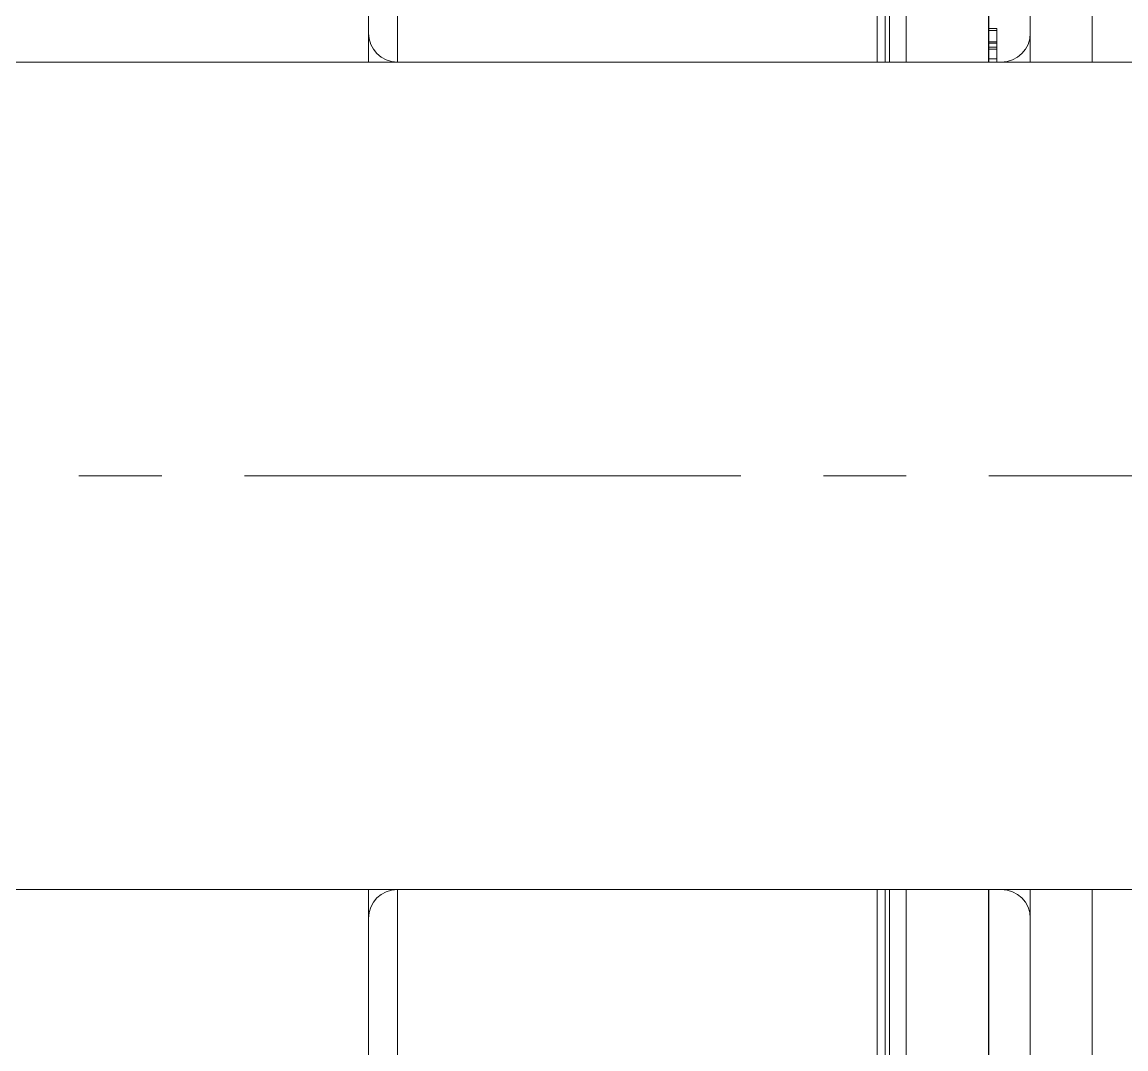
# Model space of a CAD drawing. Header units: millimetres. Extents: x -50460 to 50460, y -35640 to 35640.
# Drawn here: x -33282.62 to -33255.93, y 22008.09 to 22032.91 of the extents above; entities that cross this region are included whole.
import ezdxf

# ---------------------------------------------------------------- set-up
doc = ezdxf.new("R2010")
doc.units = ezdxf.units.MM
doc.set_wipeout_variables(frame=1)
doc.linetypes.add('双点画线', pattern=[22, 12, -2, 2, -2, 2, -2])
doc.linetypes.add('点画线', pattern=[18, 12, -2, 2, -2])
for name, color, linetype, lineweight in [('7', 30, '双点画线', 18), ('EB0', 7, 'Continuous', 15), ('中心线层', 1, '点画线', 18), ('尺寸线层', 4, 'Continuous', 18), ('粗实线层', 7, 'Continuous', 15), ('粗实线层_1', 7, 'Continuous', 15), ('细实线层', 3, 'Continuous', 18)]:
    doc.layers.add(name, color=color, linetype=linetype, lineweight=lineweight)

# ---------------------------------------------------------------- blocks, each defined once
blk = doc.blocks.new('*X209')
at = {"layer": '细实线层'}
blk.add_line((540.5, 780.808), (-540.5, 780.808), dxfattribs=at)
blk = doc.blocks.new('*X909')
at = {"layer": '粗实线层'}
blk.add_line((-12, 10), (-12, 177), dxfattribs=at)
blk = doc.blocks.new('*X906')
at = {"layer": '中心线层'}
blk.add_line((-1.42, 88), (-27.42, 88), dxfattribs=at)
at = {"layer": '粗实线层_1'}
blk.add_blockref('*X909', (-9, 39.5), dxfattribs=at)
blk = doc.blocks.new('*X912')
at = {"layer": '中心线层', "linetype": '点画线', "lineweight": 18}
for p, q in [((-3.51, 42.5), (-73.49, 42.5)), ((-3.51, 42.5), (-73.49, 42.5)), ((-16, 42.5), (-61, 42.5)), ((-16, 42.5), (-61, 42.5)), ((-16, 42.5), (-15.3, 42.5)), ((-16, 42.5), (-15.3, 42.5)), ((-15.3, 42.5), (-16, 42.5)), ((-15.3, 42.5), (-16, 42.5)), ((-15.3, 42.5), (-16, 42.5)), ((-15.3, 42.5), (-16, 42.5)), ((-0.7, 42.5), (-15.3, 42.5)), ((-0.7, 42.5), (-15.3, 42.5)), ((-1, 42.5), (-3.7, 42.5)), ((-1, 42.5), (-3.7, 42.5)), ((-1.01, 42.5), (-3.51, 42.5)), ((-1.01, 42.5), (-3.51, 42.5)), ((0, 42.5), (-3.4, 42.5)), ((-1, 42.5), (-3.4, 42.5)), ((0, 42.5), (-1, 42.5)), ((-0.7, 42.5), (0, 42.5)), ((-0.7, 42.5), (0, 42.5))]:
    blk.add_line(p, q, dxfattribs=at)
at = {"layer": '粗实线层'}
for p, q in [((-3.51, 42.5), (-3.51, 85)), ((-3.51, 85), (-3.51, 42.5)), ((-1.01, 42.5), (-1.01, 82.5)), ((-16, 66), (-16, 42.5)), ((-15.3, 42.5), (-15.3, 66)), ((-3.7, 66), (-3.7, 42.5)), ((-3, 42.5), (-3, 65.3)), ((-16, 62.5), (-16, 42.5)), ((-3.4, 60.75), (-3.4, 42.5)), ((0, 57.75), (0, 42.5)), ((-1, 53.858), (-1, 53.309)), ((-0.993, 53.309), (-1.01, 53.309)), ((-0.81, 53.266), (-1.01, 53.266)), ((-1, 53.309), (-1, 51.594)), ((-0.977, 53.309), (-0.993, 53.309)), ((-0.96, 53.309), (-0.977, 53.309)), ((-0.943, 53.309), (-0.96, 53.309)), ((-0.927, 53.309), (-0.943, 53.309)), ((-0.91, 53.309), (-0.927, 53.309)), ((-0.893, 53.309), (-0.91, 53.309)), ((-0.877, 53.309), (-0.893, 53.309)), ((-0.86, 53.309), (-0.877, 53.309)), ((-0.843, 53.309), (-0.86, 53.309)), ((-0.827, 53.309), (-0.843, 53.309)), ((-0.81, 53.309), (-0.827, 53.309)), ((-0.81, 53.309), (-0.81, 53.308)), ((-0.81, 53.308), (-0.81, 53.305)), ((-0.81, 53.305), (-0.81, 53.299)), ((-0.81, 53.299), (-0.81, 53.29)), ((-0.81, 53.29), (-0.81, 53.278)), ((-0.81, 53.278), (-0.81, 53.262)), ((-0.81, 53.262), (-0.81, 53.244)), ((-0.81, 53.244), (-0.81, 53.223)), ((-0.81, 53.223), (-0.81, 53.2)), ((-0.81, 53.2), (-0.81, 53.175)), ((-0.81, 53.175), (-0.81, 53.149)), ((-0.81, 53.149), (-0.81, 53.123)), ((-0.81, 53.123), (-0.81, 53.095)), ((-0.81, 52.991), (-1.01, 52.991)), ((-0.81, 52.952), (-1.01, 52.952)), ((-0.993, 52.861), (-1.01, 52.861)), ((-0.81, 52.859), (-1.01, 52.859)), ((-0.977, 52.861), (-0.993, 52.861)), ((-0.96, 52.861), (-0.977, 52.861)), ((-0.943, 52.861), (-0.96, 52.861)), ((-0.927, 52.861), (-0.943, 52.861)), ((-0.91, 52.861), (-0.927, 52.861)), ((-0.893, 52.861), (-0.91, 52.861)), ((-0.877, 52.861), (-0.893, 52.861)), ((-0.86, 52.861), (-0.877, 52.861)), ((-0.843, 52.861), (-0.86, 52.861)), ((-0.827, 52.861), (-0.843, 52.861)), ((-0.81, 52.861), (-0.827, 52.861)), ((-0.81, 53.095), (-0.81, 53.067)), ((-0.81, 53.067), (-0.81, 53.039)), ((-0.81, 53.039), (-0.81, 53.01)), ((-0.81, 53.01), (-0.81, 52.981)), ((-0.81, 52.981), (-0.81, 52.952)), ((-0.81, 52.952), (-0.81, 52.193)), ((-0.81, 52.859), (-0.81, 52.859)), ((-0.81, 52.81), (-1.01, 52.81)), ((-0.81, 52.577), (-1.01, 52.577)), ((-0.81, 52.577), (-0.81, 52.577)), ((-15.3, 42.5), (-15.3, 52.5)), ((-15.3, 52.5), (-0.7, 52.5)), ((-0.81, 52.447), (-1.01, 52.447)), ((-0.81, 52.364), (-1.01, 52.364)), ((-0.81, 52.447), (-0.81, 52.447)), ((-0.7, 42.5), (-0.7, 52.5)), ((-0.81, 52.228), (-1.01, 52.228)), ((-0.81, 52.193), (-1.01, 52.193)), ((-0.81, 52.144), (-1.01, 52.144)), ((-0.81, 52.067), (-1.01, 52.067)), ((-0.81, 52.043), (-1.01, 52.043)), ((-0.993, 52.041), (-1.01, 52.041)), ((-0.977, 52.041), (-0.993, 52.041)), ((-0.96, 52.041), (-0.977, 52.041)), ((-0.943, 52.041), (-0.96, 52.041)), ((-0.927, 52.041), (-0.943, 52.041)), ((-0.91, 52.041), (-0.927, 52.041)), ((-0.893, 52.041), (-0.91, 52.041)), ((-0.877, 52.041), (-0.893, 52.041)), ((-0.86, 52.041), (-0.877, 52.041)), ((-0.843, 52.041), (-0.86, 52.041)), ((-0.827, 52.041), (-0.843, 52.041)), ((-0.81, 52.041), (-0.827, 52.041)), ((-0.81, 52.228), (-0.81, 52.228)), ((-0.81, 52.193), (-0.81, 52.067)), ((-0.81, 52.144), (-0.81, 52.144)), ((-0.81, 52.067), (-0.81, 51.825)), ((-0.81, 51.902), (-1.01, 51.902)), ((-0.81, 51.825), (-1.01, 51.825)), ((-0.81, 51.825), (-0.81, 51.637)), ((-0.81, 51.637), (-1.01, 51.637)), ((-0.993, 51.594), (-1.01, 51.594)), ((-0.993, 51.549), (-1.01, 51.549)), ((-0.81, 51.538), (-1.01, 51.538)), ((-1, 51.594), (-1, 51.549)), ((-1, 51.549), (-1, 49.449)), ((-0.977, 51.594), (-0.993, 51.594)), ((-0.977, 51.549), (-0.993, 51.549)), ((-0.96, 51.594), (-0.977, 51.594)), ((-0.96, 51.549), (-0.977, 51.549)), ((-0.943, 51.594), (-0.96, 51.594)), ((-0.943, 51.549), (-0.96, 51.549)), ((-0.927, 51.594), (-0.943, 51.594)), ((-0.927, 51.549), (-0.943, 51.549)), ((-0.91, 51.594), (-0.927, 51.594)), ((-0.91, 51.549), (-0.927, 51.549)), ((-0.893, 51.594), (-0.91, 51.594)), ((-0.893, 51.549), (-0.91, 51.549)), ((-0.877, 51.594), (-0.893, 51.594)), ((-0.877, 51.549), (-0.893, 51.549)), ((-0.86, 51.594), (-0.877, 51.594)), ((-0.86, 51.549), (-0.877, 51.549)), ((-0.843, 51.594), (-0.86, 51.594)), ((-0.843, 51.549), (-0.86, 51.549)), ((-0.827, 51.594), (-0.843, 51.594)), ((-0.827, 51.549), (-0.843, 51.549)), ((-0.81, 51.594), (-0.827, 51.594)), ((-0.81, 51.549), (-0.827, 51.549)), ((-0.81, 51.637), (-0.81, 51.628)), ((-0.81, 51.628), (-0.81, 51.619)), ((-0.81, 51.619), (-0.81, 51.611)), ((-0.81, 51.611), (-0.81, 51.604)), ((-0.81, 51.604), (-0.81, 51.599)), ((-0.81, 51.599), (-0.81, 51.595)), ((-0.81, 51.595), (-0.81, 51.594)), ((-0.81, 51.549), (-0.81, 51.549)), ((-0.81, 51.549), (-0.81, 51.547)), ((-0.81, 51.547), (-0.81, 51.545)), ((-0.81, 51.545), (-0.81, 51.541)), ((-0.81, 51.541), (-0.81, 51.537)), ((-0.81, 51.537), (-0.81, 51.531)), ((-0.81, 51.531), (-0.81, 51.525)), ((-0.81, 51.525), (-0.81, 51.518)), ((-0.81, 51.518), (-0.81, 51.51)), ((-0.81, 51.51), (-0.81, 51.501)), ((-0.81, 51.347), (-1.01, 51.347)), ((-0.81, 51.289), (-1.01, 51.289)), ((-0.81, 51.501), (-0.81, 51.491)), ((-0.81, 51.491), (-0.81, 51.481)), ((-0.81, 51.481), (-0.81, 51.47)), ((-0.81, 51.47), (-0.81, 51.458)), ((-0.81, 51.458), (-0.81, 51.446)), ((-0.81, 51.446), (-0.81, 51.433)), ((-0.81, 51.433), (-0.81, 51.419)), ((-0.81, 51.419), (-0.81, 51.404)), ((-0.81, 51.404), (-0.81, 51.389)), ((-0.81, 51.389), (-0.81, 51.373)), ((-0.81, 51.373), (-0.81, 51.357)), ((-0.81, 51.357), (-0.81, 51.341)), ((-0.81, 51.341), (-0.81, 51.324)), ((-0.81, 51.324), (-0.81, 51.306)), ((-0.81, 51.306), (-0.81, 51.289)), ((-0.81, 51.289), (-0.81, 50.751)), ((-1.01, 51.163), (-1.01, 51.164)), ((-0.993, 51.164), (-1.01, 51.164)), ((-1.01, 51.161), (-1.01, 51.163)), ((-1.01, 51.163), (-1.01, 51.163)), ((-0.81, 51.161), (-1.01, 51.161)), ((-1.01, 51.159), (-1.01, 51.161)), ((-1.01, 51.156), (-1.01, 51.159)), ((-1.01, 51.153), (-1.01, 51.156)), ((-1.01, 51.15), (-1.01, 51.153)), ((-1.01, 51.146), (-1.01, 51.15)), ((-1.01, 51.142), (-1.01, 51.146)), ((-1.01, 51.138), (-1.01, 51.142)), ((-1.01, 51.133), (-1.01, 51.138)), ((-1.01, 51.128), (-1.01, 51.133)), ((-1.01, 51.122), (-1.01, 51.128)), ((-1.01, 51.117), (-1.01, 51.122)), ((-1.01, 51.111), (-1.01, 51.117)), ((-1.01, 51.104), (-1.01, 51.111)), ((-0.81, 51.107), (-1.01, 51.107)), ((-1.01, 51.098), (-1.01, 51.104)), ((-1.01, 51.091), (-1.01, 51.098)), ((-1.01, 51.085), (-1.01, 51.091)), ((-0.81, 51.085), (-1.01, 51.085)), ((-1.01, 50.772), (-1.01, 51.085)), ((-0.81, 51.014), (-1.01, 51.014)), ((-0.81, 51.001), (-1.01, 51.001)), ((-0.977, 51.164), (-0.993, 51.164)), ((-0.96, 51.164), (-0.977, 51.164)), ((-0.943, 51.164), (-0.96, 51.164)), ((-0.927, 51.164), (-0.943, 51.164)), ((-0.91, 51.164), (-0.927, 51.164)), ((-0.893, 51.164), (-0.91, 51.164)), ((-0.877, 51.164), (-0.893, 51.164)), ((-0.86, 51.164), (-0.877, 51.164)), ((-0.843, 51.164), (-0.86, 51.164)), ((-0.827, 51.164), (-0.843, 51.164)), ((-0.81, 51.164), (-0.827, 51.164)), ((-0.81, 51.161), (-0.81, 51.161)), ((-0.81, 51.107), (-0.81, 51.107)), ((-0.81, 51.001), (-0.81, 51.001)), ((-0.81, 50.938), (-1.01, 50.938)), ((-0.81, 50.927), (-1.01, 50.927)), ((-0.81, 50.772), (-1.01, 50.772)), ((-1.01, 50.744), (-1.01, 50.772)), ((-0.81, 50.751), (-1.01, 50.751)), ((-1.01, 50.717), (-1.01, 50.744)), ((-1.01, 50.691), (-1.01, 50.717)), ((-0.81, 50.938), (-0.81, 50.938)), ((-0.81, 50.751), (-0.81, 50.734)), ((-0.81, 50.734), (-0.81, 50.717)), ((-0.81, 50.717), (-0.81, 50.699)), ((-1.01, 50.671), (-1.01, 50.691)), ((-1.01, 50.657), (-1.01, 50.671)), ((-1.01, 50.648), (-1.01, 50.657)), ((-0.81, 50.648), (-1.01, 50.648)), ((-1.01, 50.639), (-1.01, 50.648)), ((-0.81, 50.639), (-1.01, 50.639)), ((-0.81, 50.699), (-0.81, 50.682)), ((-0.81, 50.682), (-0.81, 50.664)), ((-0.81, 50.664), (-0.81, 50.647)), ((-0.81, 50.647), (-0.81, 50.629)), ((-0.81, 50.629), (-0.81, 50.612)), ((-0.81, 50.612), (-0.81, 50.595)), ((-0.81, 50.595), (-0.81, 50.578)), ((-0.81, 50.578), (-0.81, 50.561)), ((-0.81, 50.561), (-0.81, 50.544)), ((-0.81, 50.544), (-0.81, 50.528)), ((-0.81, 50.528), (-0.81, 50.512)), ((-0.81, 50.512), (-0.81, 50.497)), ((-0.81, 50.497), (-0.81, 50.482)), ((-0.81, 50.482), (-0.81, 50.467)), ((-0.81, 50.467), (-0.81, 50.453)), ((-0.81, 50.453), (-0.81, 50.44)), ((-0.81, 50.44), (-0.81, 50.426)), ((-0.81, 50.331), (-1.01, 50.331)), ((-0.81, 50.244), (-1.01, 50.244)), ((-0.81, 50.426), (-0.81, 50.414)), ((-0.81, 50.414), (-0.81, 50.402)), ((-0.81, 50.402), (-0.81, 50.391)), ((-0.81, 50.391), (-0.81, 50.381)), ((-0.81, 50.381), (-0.81, 50.371)), ((-0.81, 50.371), (-0.81, 50.362)), ((-0.81, 50.362), (-0.81, 50.354)), ((-0.81, 50.354), (-0.81, 50.347)), ((-0.81, 50.347), (-0.81, 50.341)), ((-0.81, 50.341), (-0.81, 50.336)), ((-0.81, 50.336), (-0.81, 50.331)), ((-0.81, 50.331), (-0.81, 50.244)), ((-0.81, 50.244), (-0.81, 50.155)), ((-0.81, 50.155), (-1.01, 50.155)), ((-0.993, 50.078), (-1.01, 50.078)), ((-0.81, 50.062), (-1.01, 50.062)), ((-0.81, 50.054), (-1.01, 50.054)), ((-0.977, 50.078), (-0.993, 50.078)), ((-0.96, 50.078), (-0.977, 50.078)), ((-0.943, 50.078), (-0.96, 50.078)), ((-0.927, 50.078), (-0.943, 50.078)), ((-0.91, 50.078), (-0.927, 50.078)), ((-0.893, 50.078), (-0.91, 50.078)), ((-0.877, 50.078), (-0.893, 50.078)), ((-0.86, 50.078), (-0.877, 50.078)), ((-0.843, 50.078), (-0.86, 50.078)), ((-0.827, 50.078), (-0.843, 50.078)), ((-0.81, 50.078), (-0.827, 50.078)), ((-0.81, 50.155), (-0.81, 50.054)), ((-0.81, 50.078), (-0.81, 50.077)), ((-0.81, 50.077), (-0.81, 50.075)), ((-0.81, 50.075), (-0.81, 50.072)), ((-0.81, 50.072), (-0.81, 50.067)), ((-0.81, 50.067), (-0.81, 50.06)), ((-0.81, 50.06), (-0.81, 50.052)), ((-0.81, 50.054), (-0.81, 50.054)), ((-0.81, 50.052), (-0.81, 50.042)), ((-0.81, 50.042), (-0.81, 50.03)), ((-0.81, 50.03), (-0.81, 50.016)), ((-0.81, 50.016), (-0.81, 50.001)), ((-0.81, 50.001), (-0.81, 49.985)), ((-0.81, 49.985), (-0.81, 49.967)), ((-0.81, 49.967), (-0.81, 49.949)), ((-0.81, 49.949), (-0.81, 49.929)), ((-0.81, 49.929), (-0.81, 49.909)), ((-0.81, 49.909), (-0.81, 49.888)), ((-0.81, 49.819), (-1.01, 49.819)), ((-0.81, 49.779), (-1.01, 49.779)), ((-0.993, 49.685), (-1.01, 49.685)), ((-0.81, 49.683), (-1.01, 49.683)), ((-0.977, 49.685), (-0.993, 49.685)), ((-0.96, 49.685), (-0.977, 49.685)), ((-0.943, 49.685), (-0.96, 49.685)), ((-0.927, 49.685), (-0.943, 49.685)), ((-0.91, 49.685), (-0.927, 49.685)), ((-0.893, 49.685), (-0.91, 49.685)), ((-0.877, 49.685), (-0.893, 49.685)), ((-0.86, 49.685), (-0.877, 49.685)), ((-0.843, 49.685), (-0.86, 49.685)), ((-0.827, 49.685), (-0.843, 49.685)), ((-0.81, 49.685), (-0.827, 49.685)), ((-0.81, 49.888), (-0.81, 49.867)), ((-0.81, 49.867), (-0.81, 49.845)), ((-0.81, 49.845), (-0.81, 49.823)), ((-0.81, 49.823), (-0.81, 49.801)), ((-0.81, 49.801), (-0.81, 49.779)), ((-0.81, 49.779), (-0.81, 49.532)), ((-0.81, 49.683), (-0.81, 49.683)), ((-0.81, 49.607), (-1.01, 49.607)), ((-0.81, 49.532), (-1.01, 49.532)), ((-0.81, 49.457), (-1.01, 49.457)), ((-0.81, 49.449), (-1.01, 49.449)), ((-1, 49.449), (-1, 49.196)), ((-0.81, 49.532), (-0.81, 49.449)), ((-0.81, 49.457), (-0.81, 49.457)), ((-0.993, 49.196), (-1.01, 49.196)), ((-0.81, 49.19), (-1.01, 49.19)), ((-0.81, 49.173), (-1.01, 49.173)), ((-1, 49.196), (-1, 47.205)), ((-0.977, 49.196), (-0.993, 49.196)), ((-0.96, 49.196), (-0.977, 49.196)), ((-0.943, 49.196), (-0.96, 49.196)), ((-0.927, 49.196), (-0.943, 49.196)), ((-0.91, 49.196), (-0.927, 49.196)), ((-0.893, 49.196), (-0.91, 49.196)), ((-0.877, 49.196), (-0.893, 49.196)), ((-0.86, 49.196), (-0.877, 49.196)), ((-0.843, 49.196), (-0.86, 49.196)), ((-0.827, 49.196), (-0.843, 49.196)), ((-0.81, 49.196), (-0.827, 49.196)), ((-0.81, 49.196), (-0.81, 49.196)), ((-0.81, 49.196), (-0.81, 49.194)), ((-0.81, 49.194), (-0.81, 49.192)), ((-0.81, 49.192), (-0.81, 49.187)), ((-0.81, 49.187), (-0.81, 49.181)), ((-0.81, 49.181), (-0.81, 49.173)), ((-0.81, 49.173), (-0.81, 49.165)), ((-0.81, 49.165), (-0.81, 49.156)), ((-0.81, 49.156), (-0.81, 49.147)), ((-0.81, 49.147), (-0.81, 49.136)), ((-0.81, 49.136), (-0.81, 49.125)), ((-0.81, 49.125), (-0.81, 49.113)), ((-0.81, 49.113), (-0.81, 49.101)), ((-0.81, 49.019), (-1.01, 49.019)), ((-0.81, 48.906), (-1.01, 48.906)), ((-0.81, 49.101), (-0.81, 49.087)), ((-0.81, 49.087), (-0.81, 49.073)), ((-0.81, 49.073), (-0.81, 49.059)), ((-0.81, 49.059), (-0.81, 49.043)), ((-0.81, 49.043), (-0.81, 49.027)), ((-0.81, 49.027), (-0.81, 49.011)), ((-0.81, 49.011), (-0.81, 48.994)), ((-0.81, 48.994), (-0.81, 48.977)), ((-0.81, 48.977), (-0.81, 48.959)), ((-0.81, 48.959), (-0.81, 48.942)), ((-0.81, 48.942), (-0.81, 48.924)), ((-0.81, 48.924), (-0.81, 48.906)), ((-0.81, 48.906), (-0.81, 48.624)), ((-0.81, 48.807), (-1.01, 48.807)), ((-0.993, 48.807), (-1.01, 48.807)), ((-0.81, 48.729), (-1.01, 48.729)), ((-0.81, 48.654), (-1.01, 48.654)), ((-0.81, 48.624), (-1.01, 48.624)), ((-0.977, 48.807), (-0.993, 48.807)), ((-0.96, 48.807), (-0.977, 48.807)), ((-0.943, 48.807), (-0.96, 48.807)), ((-0.927, 48.807), (-0.943, 48.807)), ((-0.91, 48.807), (-0.927, 48.807)), ((-0.893, 48.807), (-0.91, 48.807)), ((-0.877, 48.807), (-0.893, 48.807)), ((-0.86, 48.807), (-0.877, 48.807)), ((-0.843, 48.807), (-0.86, 48.807)), ((-0.827, 48.807), (-0.843, 48.807)), ((-0.81, 48.807), (-0.827, 48.807)), ((-0.81, 48.807), (-0.81, 48.807)), ((-0.81, 48.654), (-0.81, 48.654)), ((-0.81, 48.624), (-0.81, 48.602)), ((-0.81, 48.602), (-0.81, 48.579)), ((-0.81, 48.579), (-0.81, 48.557)), ((-0.81, 48.545), (-1.01, 48.545)), ((-0.81, 48.449), (-1.01, 48.449)), ((-0.81, 48.316), (-1.01, 48.316)), ((-0.81, 48.557), (-0.81, 48.535)), ((-0.81, 48.535), (-0.81, 48.512)), ((-0.81, 48.512), (-0.81, 48.49)), ((-0.81, 48.49), (-0.81, 48.468)), ((-0.81, 48.468), (-0.81, 48.446)), ((-0.81, 48.446), (-0.81, 48.425)), ((-0.81, 48.425), (-0.81, 48.404)), ((-0.81, 48.404), (-0.81, 48.384)), ((-0.81, 48.384), (-0.81, 48.365)), ((-0.81, 48.365), (-0.81, 48.347)), ((-0.81, 48.347), (-0.81, 48.331)), ((-0.81, 48.331), (-0.81, 48.316)), ((-0.81, 48.316), (-0.81, 48.307)), ((-0.81, 48.307), (-0.81, 48.297)), ((-0.81, 48.296), (-1.01, 48.296)), ((-0.993, 48.082), (-1.01, 48.082)), ((-0.81, 48.08), (-1.01, 48.08)), ((-0.81, 48.048), (-1.01, 48.048)), ((-0.977, 48.082), (-0.993, 48.082)), ((-0.96, 48.082), (-0.977, 48.082)), ((-0.943, 48.082), (-0.96, 48.082)), ((-0.927, 48.082), (-0.943, 48.082)), ((-0.91, 48.082), (-0.927, 48.082)), ((-0.893, 48.082), (-0.91, 48.082)), ((-0.877, 48.082), (-0.893, 48.082)), ((-0.86, 48.082), (-0.877, 48.082)), ((-0.843, 48.082), (-0.86, 48.082)), ((-0.827, 48.082), (-0.843, 48.082)), ((-0.81, 48.082), (-0.827, 48.082)), ((-0.81, 48.297), (-0.81, 48.284)), ((-0.81, 48.284), (-0.81, 48.269)), ((-0.81, 48.269), (-0.81, 48.253)), ((-0.81, 48.253), (-0.81, 48.236)), ((-0.81, 48.236), (-0.81, 48.217)), ((-0.81, 48.217), (-0.81, 48.197)), ((-0.81, 48.197), (-0.81, 48.177)), ((-0.81, 48.177), (-0.81, 48.156)), ((-0.81, 48.156), (-0.81, 48.135)), ((-0.81, 48.135), (-0.81, 48.114)), ((-0.81, 48.114), (-0.81, 48.092)), ((-0.81, 48.092), (-0.81, 48.07)), ((-0.81, 48.08), (-0.81, 48.08)), ((-0.81, 48.07), (-0.81, 48.048)), ((-0.81, 48.048), (-0.81, 47.766)), ((-0.81, 47.997), (-1.01, 47.997)), ((-0.81, 47.928), (-1.01, 47.928)), ((-0.81, 47.838), (-1.01, 47.838)), ((-0.81, 47.928), (-0.81, 47.928)), ((-0.81, 47.766), (-1.01, 47.766)), ((-0.81, 47.722), (-1.01, 47.722)), ((-0.81, 47.573), (-1.01, 47.573)), ((-0.81, 47.766), (-0.81, 47.748)), ((-0.81, 47.748), (-0.81, 47.729)), ((-0.81, 47.729), (-0.81, 47.711)), ((-0.81, 47.711), (-0.81, 47.693)), ((-0.81, 47.693), (-0.81, 47.675)), ((-0.81, 47.675), (-0.81, 47.656)), ((-0.81, 47.656), (-0.81, 47.638)), ((-0.81, 47.638), (-0.81, 47.62)), ((-0.81, 47.62), (-0.81, 47.603)), ((-0.81, 47.603), (-0.81, 47.585)), ((-0.81, 47.585), (-0.81, 47.568)), ((-0.81, 47.568), (-0.81, 47.552)), ((-0.81, 47.552), (-0.81, 47.536)), ((-0.81, 47.536), (-0.81, 47.52)), ((-0.81, 47.52), (-0.81, 47.505)), ((-0.81, 47.505), (-0.81, 47.491)), ((-0.81, 47.451), (-1.01, 47.451)), ((-0.81, 47.372), (-1.01, 47.372)), ((-0.81, 47.491), (-0.81, 47.477)), ((-0.81, 47.477), (-0.81, 47.464)), ((-0.81, 47.464), (-0.81, 47.451)), ((-0.81, 47.451), (-0.81, 47.44)), ((-0.81, 47.44), (-0.81, 47.428)), ((-0.81, 47.428), (-0.81, 47.419)), ((-0.81, 47.419), (-0.81, 47.41)), ((-0.81, 47.41), (-0.81, 47.402)), ((-0.81, 47.402), (-0.81, 47.395)), ((-0.81, 47.395), (-0.81, 47.389)), ((-0.81, 47.389), (-0.81, 47.384)), ((-0.81, 47.384), (-0.81, 47.379)), ((-0.81, 47.379), (-0.81, 47.376)), ((-0.81, 47.376), (-0.81, 47.372)), ((-0.81, 47.372), (-0.81, 47.205)), ((-0.81, 47.205), (-1.01, 47.205)), ((-0.81, 47.112), (-1.01, 47.112)), ((-0.81, 47.076), (-1.01, 47.076)), ((-0.993, 47.034), (-1.01, 47.034)), ((-0.81, 47.032), (-1.01, 47.032)), ((-0.81, 47.001), (-1.01, 47.001)), ((-1, 47.205), (-1, 47.112)), ((-1, 47.112), (-1, 45.788)), ((-0.977, 47.034), (-0.993, 47.034)), ((-0.96, 47.034), (-0.977, 47.034)), ((-0.943, 47.034), (-0.96, 47.034)), ((-0.927, 47.034), (-0.943, 47.034)), ((-0.91, 47.034), (-0.927, 47.034)), ((-0.893, 47.034), (-0.91, 47.034)), ((-0.877, 47.034), (-0.893, 47.034)), ((-0.86, 47.034), (-0.877, 47.034)), ((-0.843, 47.034), (-0.86, 47.034)), ((-0.827, 47.034), (-0.843, 47.034)), ((-0.81, 47.034), (-0.827, 47.034)), ((-0.81, 47.112), (-0.81, 46.275)), ((-0.81, 46.712), (-1.01, 46.712)), ((-0.81, 46.712), (-1.01, 46.712)), ((-1.01, 46.709), (-1.01, 46.712)), ((-1.01, 46.712), (-1.01, 46.712)), ((-1.01, 46.703), (-1.01, 46.709)), ((-0.81, 46.712), (-0.81, 46.712)), ((-1.01, 46.693), (-1.01, 46.703)), ((-0.81, 46.693), (-1.01, 46.693)), ((-1.01, 46.679), (-1.01, 46.693)), ((-1.01, 46.664), (-1.01, 46.679)), ((-0.81, 46.664), (-1.01, 46.664)), ((-1.01, 46.289), (-1.01, 46.664)), ((-0.81, 46.609), (-1.01, 46.609)), ((-0.81, 46.593), (-1.01, 46.593)), ((-0.81, 46.693), (-0.81, 46.693)), ((-0.81, 46.609), (-0.81, 46.609)), ((-0.81, 46.314), (-1.01, 46.314)), ((-0.81, 46.289), (-1.01, 46.289)), ((-1.01, 46.265), (-1.01, 46.289)), ((-0.81, 46.275), (-1.01, 46.275)), ((-1.01, 46.241), (-1.01, 46.265)), ((-0.81, 46.25), (-1.01, 46.25)), ((-1.01, 46.218), (-1.01, 46.241)), ((-0.81, 46.23), (-1.01, 46.23)), ((-0.81, 46.219), (-1.01, 46.219)), ((-1.01, 46.199), (-1.01, 46.218)), ((-0.81, 46.209), (-1.01, 46.209)), ((-1.01, 46.188), (-1.01, 46.199)), ((-1.01, 46.184), (-1.01, 46.188)), ((-0.81, 46.184), (-1.01, 46.184)), ((-1.01, 46.164), (-1.01, 46.184)), ((-0.81, 46.275), (-0.81, 46.209)), ((-0.81, 46.25), (-0.81, 46.25)), ((-0.81, 46.209), (-0.81, 46.186)), ((-0.81, 46.186), (-0.81, 46.163)), ((-0.81, 46.164), (-1.01, 46.164)), ((-1.01, 46.163), (-1.01, 46.164)), ((-1.01, 46.164), (-1.01, 46.164)), ((-1.01, 46.164), (-1.01, 46.164)), ((-1.01, 46.163), (-1.01, 46.163)), ((-1.01, 46.163), (-1.01, 46.163)), ((-1.01, 46.163), (-1.01, 46.163)), ((-0.993, 46.163), (-1.01, 46.163)), ((-0.81, 46.075), (-1.01, 46.075)), ((-0.977, 46.163), (-0.993, 46.163)), ((-0.96, 46.163), (-0.977, 46.163)), ((-0.943, 46.163), (-0.96, 46.163)), ((-0.927, 46.163), (-0.943, 46.163)), ((-0.91, 46.163), (-0.927, 46.163)), ((-0.893, 46.163), (-0.91, 46.163)), ((-0.877, 46.163), (-0.893, 46.163)), ((-0.86, 46.163), (-0.877, 46.163)), ((-0.843, 46.163), (-0.86, 46.163)), ((-0.827, 46.163), (-0.843, 46.163)), ((-0.81, 46.163), (-0.827, 46.163)), ((-0.81, 46.163), (-0.81, 46.14)), ((-0.81, 46.14), (-0.81, 46.117)), ((-0.81, 46.117), (-0.81, 46.094)), ((-0.81, 46.094), (-0.81, 46.072)), ((-0.81, 46.072), (-0.81, 46.05)), ((-0.81, 46.05), (-0.81, 46.029)), ((-0.81, 46.029), (-0.81, 46.009)), ((-0.81, 46.009), (-0.81, 45.99)), ((-0.81, 45.99), (-0.81, 45.972)), ((-0.81, 45.972), (-0.81, 45.956)), ((-0.81, 45.956), (-0.81, 45.941)), ((-0.81, 45.941), (-0.81, 45.927)), ((-0.81, 45.927), (-0.81, 45.915)), ((-0.81, 45.915), (-0.81, 45.904)), ((-0.81, 45.904), (-0.81, 45.895)), ((-0.81, 45.88), (-1.01, 45.88)), ((-0.81, 45.867), (-1.01, 45.867)), ((-0.81, 45.788), (-1.01, 45.788)), ((-1, 45.788), (-1, 45.541)), ((-0.81, 45.895), (-0.81, 45.887)), ((-0.81, 45.887), (-0.81, 45.88)), ((-0.81, 45.88), (-0.81, 45.867)), ((-0.81, 45.867), (-0.81, 45.788)), ((-0.81, 45.541), (-1.01, 45.541)), ((-0.81, 45.54), (-1.01, 45.54)), ((-0.81, 45.471), (-1.01, 45.471)), ((-1, 45.541), (-1, 44.254)), ((-0.81, 45.541), (-0.81, 45.54)), ((-0.81, 45.54), (-0.81, 45.538)), ((-0.81, 45.538), (-0.81, 45.535)), ((-0.81, 45.535), (-0.81, 45.532)), ((-0.81, 45.532), (-0.81, 45.528)), ((-0.81, 45.528), (-0.81, 45.523)), ((-0.81, 45.523), (-0.81, 45.517)), ((-0.81, 45.517), (-0.81, 45.51)), ((-0.81, 45.51), (-0.81, 45.502)), ((-0.81, 45.502), (-0.81, 45.493)), ((-0.81, 45.493), (-0.81, 45.483)), ((-0.81, 45.483), (-0.81, 45.472)), ((-0.81, 45.472), (-0.81, 45.46)), ((-0.81, 45.46), (-0.81, 45.447)), ((-0.81, 45.447), (-0.81, 45.433)), ((-0.81, 45.433), (-0.81, 45.418)), ((-0.81, 45.418), (-0.81, 45.403)), ((-0.81, 45.403), (-0.81, 45.386)), ((-0.81, 45.386), (-0.81, 45.37)), ((-0.81, 45.37), (-0.81, 45.352)), ((-0.81, 45.206), (-1.01, 45.206)), ((-0.81, 45.163), (-1.01, 45.163)), ((-0.81, 45.352), (-0.81, 45.335)), ((-0.81, 45.335), (-0.81, 45.317)), ((-0.81, 45.317), (-0.81, 45.299)), ((-0.81, 45.299), (-0.81, 45.281)), ((-0.81, 45.281), (-0.81, 45.262)), ((-0.81, 45.262), (-0.81, 45.244)), ((-0.81, 45.244), (-0.81, 45.225)), ((-0.81, 45.225), (-0.81, 45.206)), ((-0.81, 45.206), (-0.81, 44.697)), ((-0.81, 45.1), (-1.01, 45.1)), ((-0.81, 45.048), (-1.01, 45.048)), ((-0.81, 45.1), (-0.81, 45.1)), ((-0.81, 44.818), (-1.01, 44.818)), ((-0.81, 44.697), (-1.01, 44.697)), ((-0.81, 44.693), (-1.01, 44.693)), ((-0.81, 44.627), (-1.01, 44.627)), ((-0.81, 44.697), (-0.81, 44.678)), ((-0.81, 44.678), (-0.81, 44.66)), ((-0.81, 44.66), (-0.81, 44.642)), ((-0.81, 44.642), (-0.81, 44.623)), ((-0.81, 44.623), (-0.81, 44.605)), ((-0.81, 44.605), (-0.81, 44.587)), ((-0.81, 44.587), (-0.81, 44.569)), ((-0.81, 44.569), (-0.81, 44.551)), ((-0.81, 44.335), (-1.01, 44.335)), ((-0.81, 44.325), (-1.01, 44.325)), ((-0.81, 44.551), (-0.81, 44.533)), ((-0.81, 44.533), (-0.81, 44.516)), ((-0.81, 44.516), (-0.81, 44.499)), ((-0.81, 44.499), (-0.81, 44.483)), ((-0.81, 44.483), (-0.81, 44.467)), ((-0.81, 44.467), (-0.81, 44.452)), ((-0.81, 44.452), (-0.81, 44.438)), ((-0.81, 44.438), (-0.81, 44.425)), ((-0.81, 44.425), (-0.81, 44.412)), ((-0.81, 44.412), (-0.81, 44.401)), ((-0.81, 44.401), (-0.81, 44.39)), ((-0.81, 44.39), (-0.81, 44.38)), ((-0.81, 44.38), (-0.81, 44.371)), ((-0.81, 44.371), (-0.81, 44.363)), ((-0.81, 44.363), (-0.81, 44.356)), ((-0.81, 44.356), (-0.81, 44.35)), ((-0.81, 44.35), (-0.81, 44.344)), ((-0.81, 44.344), (-0.81, 44.339)), ((-0.81, 44.339), (-0.81, 44.335)), ((-0.81, 44.335), (-0.81, 44.325)), ((-0.81, 44.325), (-0.81, 44.254)), ((-0.81, 44.254), (-1.01, 44.254)), ((-1, 44.254), (-1, 44.018)), ((-0.81, 44.018), (-1.01, 44.018)), ((-0.81, 43.995), (-1.01, 43.995)), ((-0.81, 43.983), (-1.01, 43.983)), ((-0.81, 43.976), (-1.01, 43.976)), ((-1, 44.018), (-1, 42.764)), ((-0.81, 44.018), (-0.81, 43.646)), ((-0.81, 43.983), (-0.81, 43.983)), ((-0.81, 43.646), (-1.01, 43.646)), ((-0.81, 43.626), (-1.01, 43.626)), ((-0.81, 43.617), (-1.01, 43.617)), ((-0.81, 43.522), (-1.01, 43.522)), ((-0.81, 43.646), (-0.81, 43.626)), ((-0.81, 43.626), (-0.81, 43.626)), ((-0.81, 43.626), (-0.81, 43.625)), ((-0.81, 43.625), (-0.81, 43.625)), ((-0.81, 43.625), (-0.81, 43.624)), ((-0.81, 43.624), (-0.81, 43.623)), ((-0.81, 43.623), (-0.81, 43.622)), ((-0.81, 43.622), (-0.81, 43.62)), ((-0.81, 43.62), (-0.81, 43.618)), ((-0.81, 43.618), (-0.81, 43.616)), ((-0.81, 43.616), (-0.81, 43.614)), ((-0.81, 43.614), (-0.81, 43.611)), ((-0.81, 43.611), (-0.81, 43.608)), ((-0.81, 43.608), (-0.81, 43.604)), ((-0.81, 43.604), (-0.81, 43.6)), ((-0.81, 43.6), (-0.81, 43.595)), ((-0.81, 43.595), (-0.81, 43.59)), ((-0.81, 43.59), (-0.81, 43.585)), ((-0.81, 43.585), (-0.81, 43.58)), ((-0.81, 43.58), (-0.81, 43.574)), ((-0.81, 43.574), (-0.81, 43.568)), ((-0.81, 43.568), (-0.81, 43.561)), ((-0.81, 43.561), (-0.81, 43.555)), ((-0.81, 43.555), (-0.81, 43.549)), ((-0.81, 43.549), (-0.81, 43.542)), ((-0.81, 43.542), (-0.81, 43.535)), ((-0.81, 43.535), (-0.81, 43.529)), ((-0.81, 43.529), (-0.81, 43.522)), ((-0.81, 43.522), (-0.81, 43.236)), ((-0.81, 43.238), (-1.01, 43.238)), ((-0.81, 43.236), (-1.01, 43.236)), ((-0.81, 43.238), (-0.81, 43.238)), ((-0.81, 43.236), (-0.81, 43.23)), ((-0.81, 43.167), (-1.01, 43.167)), ((-0.81, 43.146), (-1.01, 43.146)), ((-0.81, 43.136), (-1.01, 43.136)), ((-0.81, 43.134), (-1.01, 43.134)), ((-0.81, 43.106), (-1.01, 43.106)), ((-0.81, 43.03), (-1.01, 43.03)), ((-0.81, 43.23), (-0.81, 43.224)), ((-0.81, 43.224), (-0.81, 43.218)), ((-0.81, 43.218), (-0.81, 43.212)), ((-0.81, 43.212), (-0.81, 43.206)), ((-0.81, 43.206), (-0.81, 43.201)), ((-0.81, 43.201), (-0.81, 43.195)), ((-0.81, 43.195), (-0.81, 43.19)), ((-0.81, 43.19), (-0.81, 43.185)), ((-0.81, 43.185), (-0.81, 43.18)), ((-0.81, 43.18), (-0.81, 43.176)), ((-0.81, 43.176), (-0.81, 43.171)), ((-0.81, 43.171), (-0.81, 43.167)), ((-0.81, 43.167), (-0.81, 42.797)), ((-0.81, 43.167), (-0.81, 43.164)), ((-0.81, 42.797), (-1.01, 42.797)), ((-0.81, 42.767), (-1.01, 42.767)), ((-0.81, 42.764), (-1.01, 42.764)), ((-1, 42.764), (-1, 42.5)), ((-0.81, 42.797), (-0.81, 42.764)), ((-16, 42.5), (-16, 22.5)), ((-16, 42.5), (-16, 19)), ((-15.3, 32.5), (-15.3, 42.5)), ((-15.3, 19), (-15.3, 42.5)), ((-3, 42.5), (-3.7, 42.5)), ((-3, 42.5), (-3.7, 42.5)), ((-3.7, 42.5), (-3.7, 19)), ((-3.51, 42.5), (-3.51, 0)), ((-3.51, 0), (-3.51, 42.5)), ((-3, 42.5), (-3.4, 42.5)), ((-3, 42.5), (-3.4, 42.5)), ((-3.4, 42.5), (-3.4, 24.25)), ((-3, 42.5), (-3, 19.7)), ((-1, 42.5), (-1.01, 42.5)), ((-1, 42.5), (-1.01, 42.5)), ((-1.01, 42.5), (-1.01, 2.5)), ((-1, 42.5), (-1, 10.85)), ((-0.7, 32.5), (-0.7, 42.5)), ((0, 42.5), (0, 27.25)), ((-0.7, 32.5), (-15.3, 32.5))]:
    blk.add_line(p, q, dxfattribs=at)
for centre, start, end in [((-15.3, 53.2), 180.0002, 270), ((-0.7, 53.2), 270, 360), ((-15.3, 31.8), 90, 180), ((-0.7, 31.8), 0.0004, 90)]:
    blk.add_arc(centre, 0.7, start, end, dxfattribs=at)
blk = doc.blocks.new('*X915')
at = {"layer": 'EB0'}
for p, q in [((0, 10), (-138.5, 10)), ((0, -10), (-138.5, -10))]:
    blk.add_line(p, q, dxfattribs=at)
at = {"layer": '中心线层', "linetype": '点画线', "lineweight": 18}
blk.add_line((15.5, 0), (-143, 0), dxfattribs=at)
blk = doc.blocks.new('*X904')
at = {"layer": '粗实线层_1'}
for name, p in [('*X906', (194, -241)), ('*X912', (171.5, -195.5))]:
    blk.add_blockref(name, p, dxfattribs=at)
blk.add_wipeout([(45, -153), (45, -161.5), (45, -161.5), (46.5, -163), (46.5, -163), (91, -163), (91, -163), (103.5, -163), (103.5, -163), (185, -163), (185, -163), (185, -170.321), (185, -170.321), (196.223, -170.321), (196.223, -170.321), (196.304, -170.192), (196.383, -170.061), (196.46, -169.929), (196.534, -169.796), (196.606, -169.661), (196.674, -169.525), (196.741, -169.387), (196.804, -169.249), (196.865, -169.109), (196.924, -168.968), (196.979, -168.826), (197.032, -168.683), (197.082, -168.539), (197.129, -168.394), (197.174, -168.248), (197.216, -168.101), (197.255, -167.953), (197.291, -167.805), (197.324, -167.656), (197.355, -167.507), (197.382, -167.357), (197.407, -167.206), (197.429, -167.055), (197.448, -166.904), (197.464, -166.752), (197.477, -166.6), (197.487, -166.448), (197.494, -166.295), (197.499, -166.143), (197.5, -165.99), (197.5, -165.99), (197.5, -153), (197.5, -153), (197.5, -140.01), (197.5, -140.01), (197.499, -139.857), (197.494, -139.705), (197.487, -139.552), (197.477, -139.4), (197.464, -139.248), (197.448, -139.096), (197.429, -138.945), (197.407, -138.794), (197.382, -138.643), (197.355, -138.493), (197.324, -138.344), (197.291, -138.195), (197.255, -138.047), (197.216, -137.899), (197.174, -137.752), (197.129, -137.606), (197.082, -137.461), (197.032, -137.317), (196.979, -137.174), (196.924, -137.032), (196.865, -136.891), (196.804, -136.751), (196.741, -136.613), (196.674, -136.475), (196.606, -136.339), (196.534, -136.204), (196.46, -136.071), (196.383, -135.939), (196.304, -135.808), (196.223, -135.679), (196.223, -135.679), (185, -135.679), (185, -135.679), (185, -143), (185, -143), (103.5, -143), (103.5, -143), (91, -143), (91, -143), (46.5, -143), (46.5, -143), (45, -144.5), (45, -144.5)]).dxf.layer = '粗实线层_1'
blk.add_blockref('*X915', (185, -153), dxfattribs=at)
blk = doc.blocks.new('*X856')
at = {"layer": 'EB0'}
blk.add_blockref('*X904', (790, 578.216), dxfattribs=at)
blk = doc.blocks.new('*X805')
at = {"layer": '尺寸线层'}
blk.add_blockref('*X856', (-1515, 819.783), dxfattribs=at)

msp = doc.modelspace()

# ---------------------------------------------------------------- block references
at = {"layer": '7'}
msp.add_blockref('*X209', (-33769.742, 21244.445), dxfattribs=at)

# ---------------------------------------------------------------- next in the draw order: block references
at = {"layer": '尺寸线层'}
msp.add_blockref('*X805', (-32704.742, 20776.945), dxfattribs=at)

doc.saveas('drawing.dxf')
